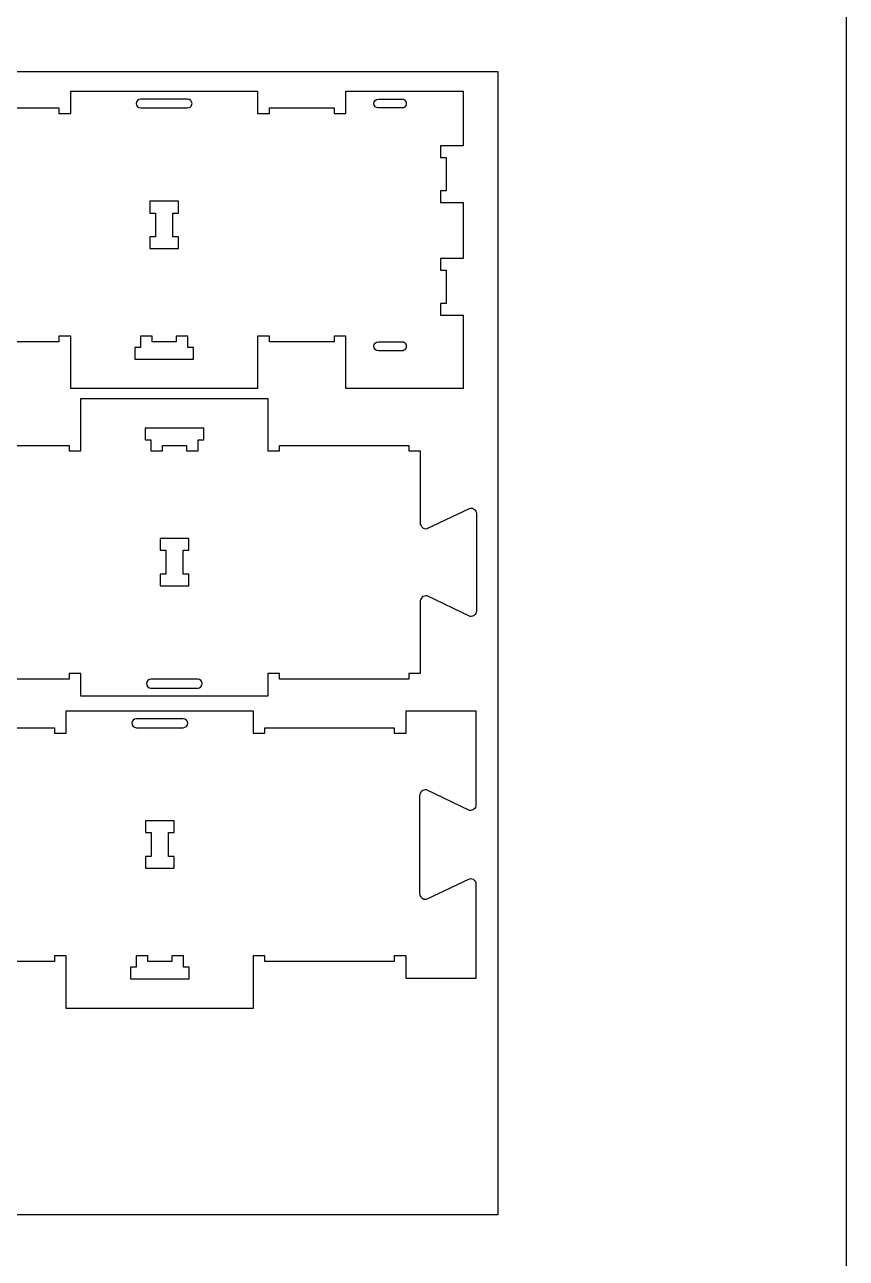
# Model space of a CAD drawing. Extents: x -1151 to 2032, y -19593 to -11999.
# Drawn here: x 1156 to 2032, y -16610 to -15293 of the extents above; entities that cross this region are included whole.
import ezdxf

# ---------------------------------------------------------------- set-up
doc = ezdxf.new("R2010")
doc.units = 0
for name, color, linetype in [('0_SHEET_SPRUCEPLY_2440X122', 1, 'CONTINUOUS'), ('3_ANYTOOL_CUTTHROUGH_INSID', 4, 'CONTINUOUS'), ('4_ANYTOOL_CUTTHROUGH_OUTSI', 5, 'CONTINUOUS'), ('DONOTCUT', 18, 'CONTINUOUS')]:
    doc.layers.add(name, color=color, linetype=linetype)

msp = doc.modelspace()

# ---------------------------------------------------------------- linework, layer by layer
at = {"layer": '0_SHEET_SPRUCEPLY_2440X122'}
msp.add_lwpolyline([(1660.5, -15343.3), (1660.5, -16563.3), (-779.5, -16563.3), (-779.5, -15343.3)], close=True, dxfattribs=at)
at = {"layer": '3_ANYTOOL_CUTTHROUGH_INSID', "color": 4}
for points in [[(1329.3, -15372.7), (1279.3, -15372.7, 1), (1279.3, -15382.2), (1329.3, -15382.2, 1)], [(1532.9, -15372.7), (1558.6, -15372.7), (1558.7, -15372.7), (1558.8, -15372.7), (1558.9, -15372.7), (1559, -15372.8), (1559.1, -15372.8), (1559.2, -15372.8), (1559.3, -15372.8), (1559.4, -15372.8), (1559.5, -15372.8), (1559.6, -15372.9), (1559.7, -15372.9), (1559.8, -15372.9), (1559.9, -15373), (1560, -15373), (1560.1, -15373), (1560.2, -15373.1), (1560.2, -15373.1), (1560.3, -15373.2), (1560.4, -15373.2), (1560.5, -15373.3), (1560.6, -15373.4), (1560.7, -15373.4), (1560.8, -15373.5), (1560.9, -15373.5), (1561, -15373.6), (1561, -15373.7), (1561.1, -15373.8), (1561.2, -15373.8), (1561.3, -15373.9), (1561.4, -15374), (1561.4, -15374.1), (1561.5, -15374.2), (1561.6, -15374.3), (1561.6, -15374.4), (1561.7, -15374.4), (1561.8, -15374.5), (1561.8, -15374.6), (1561.9, -15374.7), (1561.9, -15374.8), (1562, -15374.9), (1562.1, -15375), (1562.1, -15375.1), (1562.1, -15375.2), (1562.2, -15375.3), (1562.2, -15375.4), (1562.3, -15375.6), (1562.3, -15375.7), (1562.4, -15375.8), (1562.4, -15375.9), (1562.4, -15376), (1562.4, -15376.1), (1562.5, -15376.2), (1562.5, -15376.3), (1562.5, -15376.4), (1562.5, -15376.5), (1562.5, -15376.6), (1562.6, -15376.7), (1562.6, -15376.8), (1562.6, -15377), (1562.6, -15377.1), (1562.6, -15377.2), (1562.6, -15377.3), (1562.6, -15377.4), (1562.6, -15377.5), (1562.6, -15377.6), (1562.6, -15377.7), (1562.6, -15377.8), (1562.6, -15377.9), (1562.6, -15378), (1562.6, -15378.1), (1562.6, -15378.2), (1562.5, -15378.3), (1562.5, -15378.4), (1562.5, -15378.6), (1562.5, -15378.7), (1562.5, -15378.8), (1562.4, -15378.9), (1562.4, -15379), (1562.4, -15379.1), (1562.4, -15379.2), (1562.3, -15379.3), (1562.3, -15379.4), (1562.2, -15379.5), (1562.2, -15379.6), (1562.1, -15379.7), (1562.1, -15379.8), (1562.1, -15379.9), (1562, -15380), (1561.9, -15380.1), (1561.9, -15380.2), (1561.8, -15380.3), (1561.8, -15380.4), (1561.7, -15380.5), (1561.6, -15380.6), (1561.6, -15380.7), (1561.5, -15380.8), (1561.4, -15380.9), (1561.4, -15381), (1561.3, -15381.1), (1561.2, -15381.1), (1561.1, -15381.2), (1561, -15381.3), (1561, -15381.4), (1560.9, -15381.4), (1560.8, -15381.5), (1560.7, -15381.6), (1560.6, -15381.6), (1560.5, -15381.7), (1560.4, -15381.7), (1560.3, -15381.8), (1560.2, -15381.8), (1560.2, -15381.9), (1560.1, -15381.9), (1560, -15382), (1559.9, -15382), (1559.8, -15382), (1559.7, -15382.1), (1559.6, -15382.1), (1559.5, -15382.1), (1559.4, -15382.2), (1559.3, -15382.2), (1559.2, -15382.2), (1559.1, -15382.2), (1559, -15382.2), (1558.9, -15382.2), (1558.8, -15382.2), (1558.7, -15382.2), (1558.6, -15382.2), (1532.9, -15382.2, -1)], [(1532.9, -15641.2, -1), (1532.9, -15631.7), (1558.6, -15631.7), (1558.7, -15631.7), (1558.8, -15631.7), (1558.9, -15631.7), (1559, -15631.8), (1559.1, -15631.8), (1559.2, -15631.8), (1559.3, -15631.8), (1559.4, -15631.8), (1559.5, -15631.8), (1559.6, -15631.9), (1559.7, -15631.9), (1559.8, -15631.9), (1559.9, -15632), (1560, -15632), (1560.1, -15632), (1560.2, -15632.1), (1560.2, -15632.1), (1560.3, -15632.2), (1560.4, -15632.2), (1560.5, -15632.3), (1560.6, -15632.4), (1560.7, -15632.4), (1560.8, -15632.5), (1560.9, -15632.5), (1561, -15632.6), (1561, -15632.7), (1561.1, -15632.8), (1561.2, -15632.8), (1561.3, -15632.9), (1561.4, -15633), (1561.4, -15633.1), (1561.5, -15633.2), (1561.6, -15633.3), (1561.6, -15633.4), (1561.7, -15633.4), (1561.8, -15633.5), (1561.8, -15633.6), (1561.9, -15633.7), (1561.9, -15633.8), (1562, -15633.9), (1562.1, -15634), (1562.1, -15634.1), (1562.1, -15634.2), (1562.2, -15634.3), (1562.2, -15634.4), (1562.3, -15634.6), (1562.3, -15634.7), (1562.4, -15634.8), (1562.4, -15634.9), (1562.4, -15635), (1562.4, -15635.1), (1562.5, -15635.2), (1562.5, -15635.3), (1562.5, -15635.4), (1562.5, -15635.5), (1562.5, -15635.6), (1562.6, -15635.7), (1562.6, -15635.8), (1562.6, -15636), (1562.6, -15636.1), (1562.6, -15636.2), (1562.6, -15636.3), (1562.6, -15636.4), (1562.6, -15636.5), (1562.6, -15636.6), (1562.6, -15636.7), (1562.6, -15636.8), (1562.6, -15636.9), (1562.6, -15637), (1562.6, -15637.1), (1562.6, -15637.2), (1562.5, -15637.3), (1562.5, -15637.4), (1562.5, -15637.6), (1562.5, -15637.7), (1562.5, -15637.8), (1562.4, -15637.9), (1562.4, -15638), (1562.4, -15638.1), (1562.4, -15638.2), (1562.3, -15638.3), (1562.3, -15638.4), (1562.2, -15638.5), (1562.2, -15638.6), (1562.1, -15638.7), (1562.1, -15638.8), (1562.1, -15638.9), (1562, -15639), (1561.9, -15639.1), (1561.9, -15639.2), (1561.8, -15639.3), (1561.8, -15639.4), (1561.7, -15639.5), (1561.6, -15639.6), (1561.6, -15639.7), (1561.5, -15639.8), (1561.4, -15639.9), (1561.4, -15640), (1561.3, -15640.1), (1561.2, -15640.1), (1561.1, -15640.2), (1561, -15640.3), (1561, -15640.4), (1560.9, -15640.4), (1560.8, -15640.5), (1560.7, -15640.6), (1560.6, -15640.6), (1560.5, -15640.7), (1560.4, -15640.7), (1560.3, -15640.8), (1560.2, -15640.8), (1560.2, -15640.9), (1560.1, -15640.9), (1560, -15641), (1559.9, -15641), (1559.8, -15641), (1559.7, -15641.1), (1559.6, -15641.1), (1559.5, -15641.1), (1559.4, -15641.2), (1559.3, -15641.2), (1559.2, -15641.2), (1559.1, -15641.2), (1559, -15641.2), (1558.9, -15641.2), (1558.8, -15641.2), (1558.7, -15641.2), (1558.6, -15641.2)], [(1290.2, -16001.2), (1340.2, -16001.2, 1), (1340.2, -15991.7), (1290.2, -15991.7, 1)], [(1324.7, -16034), (1274.7, -16034, 1), (1274.7, -16043.5), (1324.7, -16043.5, 1)]]:
    msp.add_lwpolyline(points, format="xyb", close=True, dxfattribs=at)
for points in [[(1313.6, -15519.8), (1313.6, -15494.3), (1319.6, -15494.3), (1319.6, -15481.8), (1289.1, -15481.8), (1289.1, -15494.3), (1295.1, -15494.3), (1295.1, -15519.8), (1289.1, -15519.8), (1289.1, -15532.3), (1319.6, -15532.3), (1319.6, -15519.8)], [(1291.6, -15631.7), (1291.6, -15625.7), (1279.1, -15625.7), (1279.1, -15637.7), (1273.1, -15637.7), (1273.1, -15650.2), (1335.6, -15650.2), (1335.6, -15637.7), (1329.6, -15637.7), (1329.6, -15625.7), (1317.1, -15625.7), (1317.1, -15631.7)], [(1328, -15742.2), (1328, -15748.2), (1340.5, -15748.2), (1340.5, -15736.2), (1346.5, -15736.2), (1346.5, -15723.7), (1284, -15723.7), (1284, -15736.2), (1290, -15736.2), (1290, -15748.2), (1302.5, -15748.2), (1302.5, -15742.2)], [(1306, -15854.2), (1306, -15879.7), (1300, -15879.7), (1300, -15892.2), (1330.5, -15892.2), (1330.5, -15879.7), (1324.5, -15879.7), (1324.5, -15854.2), (1330.5, -15854.2), (1330.5, -15841.7), (1300, -15841.7), (1300, -15854.2)], [(1308.9, -16181), (1308.9, -16155.5), (1314.9, -16155.5), (1314.9, -16143), (1284.4, -16143), (1284.4, -16155.5), (1290.4, -16155.5), (1290.4, -16181), (1284.4, -16181), (1284.4, -16193.5), (1314.9, -16193.5), (1314.9, -16181)], [(1286.9, -16293), (1286.9, -16287), (1274.4, -16287), (1274.4, -16299), (1268.4, -16299), (1268.4, -16311.5), (1330.9, -16311.5), (1330.9, -16299), (1324.9, -16299), (1324.9, -16287), (1312.4, -16287), (1312.4, -16293)]]:
    msp.add_lwpolyline(points, close=True, dxfattribs=at)
at = {"layer": '4_ANYTOOL_CUTTHROUGH_OUTSI', "color": 5}
msp.add_lwpolyline([(1054.1, -15382.2), (1192.1, -15382.2), (1192.1, -15388.2), (1204.6, -15388.2), (1204.6, -15364.2), (1404.1, -15364.2), (1404.1, -15388.2), (1416.6, -15388.2), (1416.6, -15382.2), (1454.3, -15382.2), (1485.6, -15382.2), (1485.6, -15388.2), (1498.1, -15388.2), (1498.1, -15364.2), (1623.3, -15364.2), (1623.3, -15422.7), (1599.3, -15422.7), (1599.3, -15435.2), (1605.3, -15435.2), (1605.3, -15470.7), (1599.3, -15470.7), (1599.3, -15483.2), (1623.3, -15483.2), (1623.3, -15542.7), (1599.3, -15542.7), (1599.3, -15555.2), (1605.3, -15555.2), (1605.3, -15590.7), (1599.3, -15590.7), (1599.3, -15603.2), (1623.3, -15603.2), (1623.3, -15681.7), (1498.1, -15681.7), (1498.1, -15625.7), (1485.6, -15625.7), (1485.6, -15631.7), (1454.3, -15631.7), (1416.6, -15631.7), (1416.6, -15625.7), (1404.1, -15625.7), (1404.1, -15681.7), (1204.6, -15681.7), (1204.6, -15625.7), (1192.1, -15625.7), (1192.1, -15631.7), (1054.1, -15631.7)], dxfattribs=at)
for points in [[(1065, -15742.2), (1203, -15742.2), (1203, -15748.2), (1215.5, -15748.2), (1215.5, -15692.2), (1415, -15692.2), (1415, -15748.2), (1427.5, -15748.2), (1427.5, -15742.2), (1565.5, -15742.2), (1565.5, -15748.2), (1577.5, -15748.2), (1577.5, -15824.9), (1577.5, -15824.9, 0.463455), (1584.8, -15831.1), (1584.8, -15831.1), (1584.8, -15831), (1630.8, -15809.2), (1630.8, -15809.2, -0.461625), (1637.5, -15814.9), (1637.5, -15919.1, -0.461625), (1630.8, -15924.8), (1584.8, -15902.9), (1584.8, -15902.9), (1584.8, -15902.9, 0.463455), (1577.5, -15909.1), (1577.5, -15985.7), (1565.5, -15985.7), (1565.5, -15991.7), (1427.5, -15991.7), (1427.5, -15985.7), (1415, -15985.7), (1415, -16009.7), (1215.5, -16009.7), (1215.5, -15985.7), (1203, -15985.7), (1203, -15991.7), (1065, -15991.7)], [(1049.4, -16043.5), (1187.4, -16043.5), (1187.4, -16049.5), (1199.9, -16049.5), (1199.9, -16025.5), (1399.4, -16025.5), (1399.4, -16049.5), (1411.9, -16049.5), (1411.9, -16043.5), (1549.9, -16043.5), (1549.9, -16049.5), (1562.4, -16049.5), (1562.4, -16025.5), (1636.9, -16025.5), (1636.9, -16126.2), (1636.9, -16126.2, -0.461625), (1630.3, -16131.8), (1584.3, -16110), (1584.2, -16110), (1584.2, -16110, 0.220464), (1579.2, -16111.4, 0.220464), (1576.9, -16116.1), (1576.9, -16220.4, 0.220464), (1579.2, -16225.1, 0.220464), (1584.2, -16226.5), (1584.3, -16226.5), (1584.3, -16226.5), (1630.3, -16204.7), (1630.3, -16204.7, -0.218884), (1634.9, -16205.9, -0.220464), (1636.9, -16210.3), (1636.9, -16287.2), (1636.9, -16311), (1562.4, -16311), (1562.4, -16287), (1549.9, -16287), (1549.9, -16293), (1411.9, -16293), (1411.9, -16287), (1399.4, -16287), (1399.4, -16343), (1199.9, -16343), (1199.9, -16287), (1187.4, -16287), (1187.4, -16293), (1049.4, -16293)]]:
    msp.add_lwpolyline(points, format="xyb", dxfattribs=at)
at = {"layer": 'DONOTCUT'}
msp.add_lwpolyline([(2032.2, -19592.7), (-1151.2, -19592.7), (-1151.2, -11999.3), (2032.2, -11999.3)], close=True, dxfattribs=at)

doc.saveas('drawing.dxf')
